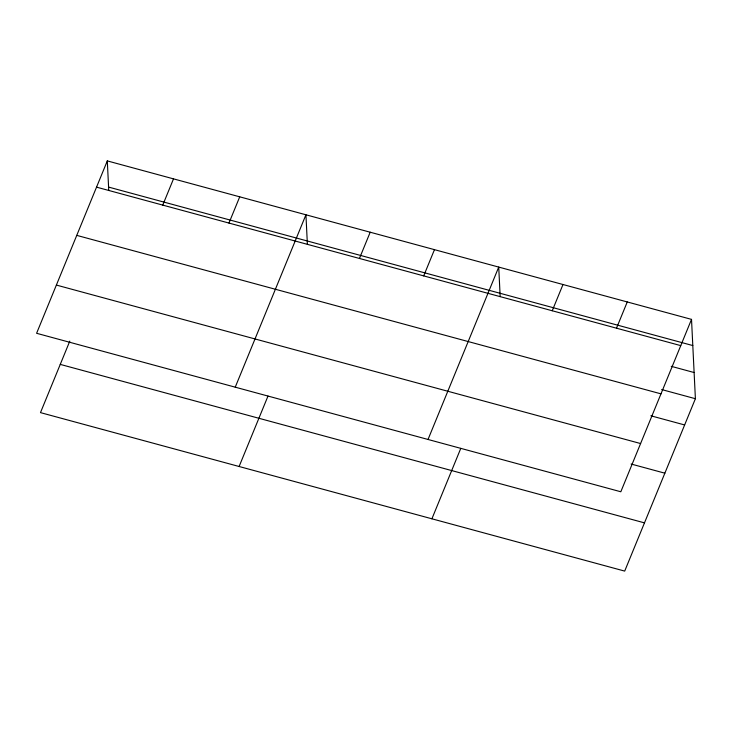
<?xml version="1.0" encoding="UTF-8"?>
<svg xmlns="http://www.w3.org/2000/svg" width="732" height="732" viewBox="0 0 732 732"><rect width="100%" height="100%" fill="white"/><g stroke="black" fill="none" stroke-linecap="round" stroke-linejoin="round"><path stroke-width="1.1" d="M107.302 160.903L36.6 333.289L620.818 491.767L691.52 319.381L107.302 160.903L108.748 190.448M69.796 341.13L40.48 412.619L624.698 571.097L695.4 398.711L691.52 319.381M162.751 205.106L173.511 178.864M228.96 223.068L239.73 196.826M235.237 387.173L305.939 214.787L307.385 244.332M239.108 466.504L267.994 396.076M359.439 258.46L370.2 232.218M423.7 275.891L434.469 249.649M428.028 439.475L498.73 267.079L500.176 296.634M431.907 518.805L460.785 448.368M552.23 310.761L563 284.51M616.5 328.192L627.26 301.95M108.583 187.081L692.801 345.559M96.542 187.145L680.76 345.623M671.244 366.32L694.119 372.533M661.637 389.552L695.4 398.711M76.759 235.375L660.978 393.853M650.867 415.794L684.64 424.953M56.382 285.068L640.601 443.546M631.094 464.024L664.857 473.183M60.253 364.39L644.48 522.868"/></g></svg>
